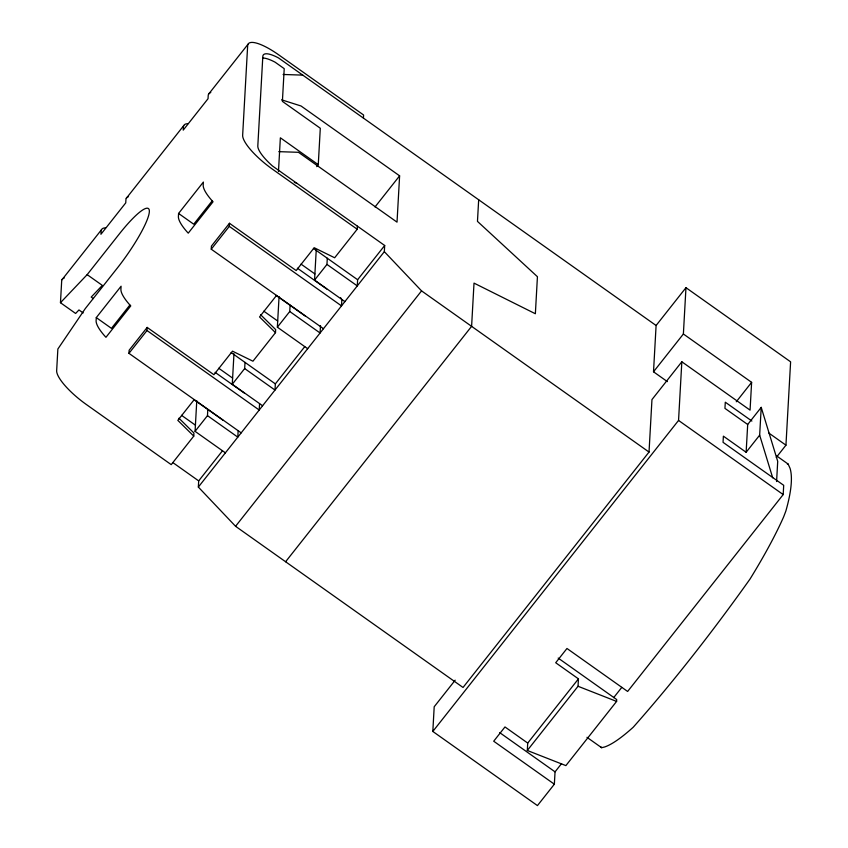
<?xml version="1.0" encoding="UTF-8"?>
<svg xmlns="http://www.w3.org/2000/svg" width="848" height="848" viewBox="0 0 848 848"><rect width="100%" height="100%" fill="white"/><g stroke="black" fill="none" stroke-linecap="round" stroke-linejoin="round"><path stroke-width="1.27" d="M83.178 312.944L78.959 309.955L75.62 313.463L60.462 302.715L61.671 281.101A37.8 10.303 38.3 0 1 64.236 278.017M96.29 317.608L96.11 320.692A37.8 10.303 38.3 0 0 104.505 335.723L105.958 337.303L130.762 305.916L129.309 304.337A37.8 10.303 38.3 0 1 120.914 289.306L121.084 286.221L96.29 317.608L111.448 328.356L129.85 305.068M241.182 432.862L128.96 353.34L129.129 350.256L147.17 327.423L213.897 374.71L232.49 351.167L252.948 361.206L275.494 332.67L275.664 329.586L260.654 314.767M128.96 353.34L147.001 330.519L147.17 327.423M178.578 213.452L178.398 216.547A37.8 10.303 38.3 0 0 186.793 231.568L188.245 233.147L213.049 201.76L211.597 200.181A37.8 10.303 38.3 0 1 203.202 185.161L203.372 182.066L178.578 213.452L193.736 224.201L212.138 200.912M60.462 302.715L87.164 274.646L119.292 233.984A51.972 9.413 -54.7 0 1 149.343 211.724A51.972 9.413 -54.7 0 1 117.395 267.947L85.266 308.608L57.865 349.016L56.657 370.629A37.8 10.303 38.3 0 0 86.305 404.475L171.222 464.64L193.768 436.116L193.938 433.021L178.939 418.202M225.398 452.832L195.072 431.346L196.778 400.733M323.47 328.706L211.247 249.195L211.417 246.1L229.458 223.278L296.185 270.554L314.216 247.733L334.663 257.771L357.209 229.236L357.39 226.151M776.291 457.411L785.948 445.179L790.612 361.831L685.968 287.684L683.382 333.995L751.625 382.342L750.067 410.125L681.834 361.778L651.964 399.578L649.027 452.058L463.04 687.474L235.564 526.29L198.347 487.07L198.686 480.901L222.462 450.807M195.072 431.346L207.474 415.647L207.813 409.478M211.247 249.195L229.289 226.363L229.458 223.278M262.594 405.747L232.267 384.261L233.974 353.711M238.14 430.964L237.8 437.144L207.474 415.647M232.267 384.261L244.669 368.562L245.008 362.393M259.562 403.86L259.212 410.029L147.001 330.519M278.473 171.519L280.359 137.8L318.265 164.671L316.717 166.632M307.686 348.687L277.36 327.19L279.066 296.577M304.761 346.641L275.346 383.879L274.996 390.059L244.669 368.562M277.36 327.19L289.751 311.502L290.101 305.322M318.265 164.671L320.3 128.239L282.395 101.378L284.218 68.656L275.123 62.201A30.708 8.374 38.3 0 0 262.604 58.056M344.882 301.602L314.555 280.105L316.262 249.566M320.502 325.579L320.088 332.988L289.751 311.502M314.555 280.105L326.957 264.417L327.296 258.237M363.421 118.105L363.601 115.01L278.674 54.834A37.8 10.303 38.3 0 0 247.658 45.697L242.655 135.224A37.8 10.303 38.3 0 0 272.293 169.059L357.209 229.236M667.376 381.621L653.511 371.795L656.098 325.494L278.504 57.929A30.708 8.374 38.3 0 0 262.816 56.445L257.813 145.962A30.708 8.374 38.3 0 0 272.462 165.975L384.685 245.496L357.623 279.734L357.284 285.903L326.957 264.417M198.347 487.07L384.335 251.665L384.685 245.496M281.621 99.831L301.04 105.989L399.609 175.833L397.023 222.144L298.454 152.301L278.801 151.654M561.567 763.603L555.048 771.85L554.359 784.199L537.452 805.6L432.819 731.453L434.197 706.755L455.185 680.191M478.675 199.768L477.466 221.381L537.431 276.713L535.364 313.749L474.011 283.115L471.605 326.342L285.606 561.747M558.175 658.08L616.708 699.558L616.602 701.413L565.881 765.606L527.308 750.48L527.721 743.071L578.453 678.866L555.705 662.744L566.973 648.476L627.626 691.459L783.192 494.575L783.7 485.31L723.047 442.327L723.386 436.158L746.134 452.27L759.66 435.151L761.218 407.369L747.692 424.488L746.134 452.27M527.308 750.48L578.029 686.276L578.453 678.866M432.819 731.453L678.548 420.428L681.834 361.778M776.588 481.547L777.711 461.344L761.218 407.369M62.021 279.681L101.474 229.744M126.267 198.358L183.751 125.589M208.555 94.202L248.008 44.266M194.224 399.609L177.826 420.364L193.768 436.116M276.533 295.433L259.541 316.929L275.494 332.67M375.028 206.944L399.609 175.833M235.564 526.29L421.551 290.875L384.335 251.665M656.098 325.494L685.968 287.684M653.511 371.795L683.382 333.995M736.287 401.761L751.625 382.342M613.666 697.66L621.807 687.357M586.975 737.325L601.624 747.703L604.486 747.014A169.897 30.761 -54.7 0 0 633.244 727.213A368.52 66.727 -54.7 0 0 750.035 579.025A169.314 30.655 -54.7 0 0 783.626 516.909L785.81 511.174A368.52 66.727 -54.7 0 0 790.071 468.372L788.142 464.068L776.641 455.917M787.379 464.238L788.142 464.068M283.115 74.476L302.768 75.122M294.298 182.394L296.726 183.168M578.029 686.276L616.602 701.413M751.89 421.053L725.294 402.196L724.945 408.376L747.692 424.488M768.924 433.116L785.948 445.179M678.548 420.428L783.192 494.575M421.551 290.875L649.027 452.058M313.421 248.411L357.623 279.734M301.029 264.11L314.894 273.936M297.404 268.212L326.681 288.956M229.289 226.363L341.5 305.884L341.85 299.704L340.536 297.606M276.225 295.496L305.269 316.071M263.823 311.184L277.699 321.021M231.144 352.567L275.346 383.879M87.164 274.646L102.332 285.394L91.202 297.086L93.312 298.581M218.742 368.255L232.617 378.091M215.116 372.357L244.394 393.112M193.938 399.641L222.982 420.216M181.546 415.34L195.411 425.166M172.95 462.658L198.686 480.901M527.721 743.071L504.973 726.948L493.706 741.216L554.359 784.199M499.716 732.64L555.048 771.85M600.766 746.759L601.624 747.703M759.66 435.151L772.708 477.827M128.493 196.694A37.8 10.303 38.3 0 0 125.917 199.778L125.748 202.873L100.944 234.26L101.124 231.165A37.8 10.303 38.3 0 1 105.523 227.879M210.781 92.538A37.8 10.303 38.3 0 0 208.205 95.633L208.036 98.718L183.232 130.104L183.401 127.02A37.8 10.303 38.3 0 1 187.811 123.723"/></g></svg>
